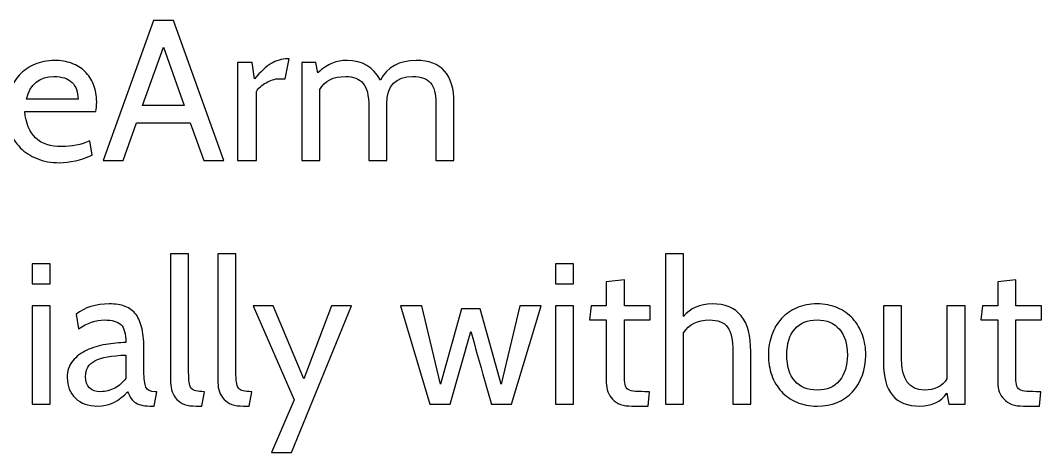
# Model space of a CAD drawing. Header units: centimetres. Extents: x -24 to 24.1, y -20.7 to 0.5.
# Drawn here: x 19.768 to 24.082, y -9.987 to -8.161 of the extents above; entities that cross this region are included whole.
import ezdxf

# ---------------------------------------------------------------- set-up
doc = ezdxf.new("R2010")
doc.units = ezdxf.units.CM
doc.header["$MEASUREMENT"] = 0
doc.layers.add('Layer 1', color=7, linetype='Continuous')

msp = doc.modelspace()

# ---------------------------------------------------------------- linework, layer by layer
at = {"layer": 'Layer 1', "color": 250}
for points, knots in [([(20.62678, -8.75331), (20.62678, -8.75331), (20.54212, -8.75331), (20.54212, -8.75331), (20.54212, -8.75331), (20.54212, -8.75331), (20.48539, -8.59329), (20.48539, -8.59329), (20.48539, -8.59329), (20.48539, -8.59329), (20.25848, -8.59329), (20.25848, -8.59329), (20.25848, -8.59329), (20.25848, -8.59329), (20.20175, -8.75331), (20.20175, -8.75331), (20.20175, -8.75331), (20.20175, -8.75331), (20.11709, -8.75331), (20.11709, -8.75331), (20.11709, -8.75331), (20.11709, -8.75331), (20.3296, -8.16064), (20.3296, -8.16064), (20.3296, -8.16064), (20.3296, -8.16064), (20.41427, -8.16064), (20.41427, -8.16064), (20.41427, -8.16064), (20.41427, -8.16064), (20.62678, -8.75331), (20.62678, -8.75331)], [0, 0, 0, 0, 0.1111111, 0.1111111, 0.1111111, 0.1111111, 0.2222222, 0.2222222, 0.2222222, 0.2222222, 0.3333333, 0.3333333, 0.3333333, 0.3333333, 0.4444444, 0.4444444, 0.4444444, 0.4444445, 0.5555556, 0.5555556, 0.5555556, 0.5555556, 0.6666667, 0.6666667, 0.6666667, 0.6666667, 0.7777778, 0.7777778, 0.7777778, 0.7777778, 1, 1, 1, 1]), ([(20.45999, -8.52048), (20.45999, -8.52048), (20.37193, -8.27325), (20.37193, -8.27325), (20.37193, -8.27325), (20.37193, -8.27325), (20.28388, -8.52048), (20.28388, -8.52048), (20.28388, -8.52048), (20.28388, -8.52048), (20.45999, -8.52048), (20.45999, -8.52048)], [0, 0, 0, 0, 0.25, 0.25, 0.25, 0.25, 0.5, 0.5, 0.5, 0.5, 1, 1, 1, 1]), ([(20.90364, -8.3232), (20.90364, -8.3232), (20.88671, -8.40702), (20.88671, -8.40702), (20.88671, -8.40702), (20.88671, -8.40702), (20.86046, -8.40702), (20.86046, -8.40702), (20.86046, -8.40702), (20.852, -8.40702), (20.84297, -8.40857), (20.83337, -8.41168), (20.83337, -8.41168), (20.82378, -8.41478), (20.8146, -8.41888), (20.80585, -8.42396), (20.80585, -8.42396), (20.79711, -8.42904), (20.78906, -8.43468), (20.78172, -8.44089), (20.78172, -8.44089), (20.77439, -8.4471), (20.76902, -8.45359), (20.76564, -8.46036), (20.76564, -8.46036), (20.76564, -8.46036), (20.76564, -8.75331), (20.76564, -8.75331), (20.76564, -8.75331), (20.76564, -8.75331), (20.68436, -8.75331), (20.68436, -8.75331), (20.68436, -8.75331), (20.68436, -8.75331), (20.68436, -8.33844), (20.68436, -8.33844), (20.68436, -8.33844), (20.68436, -8.33844), (20.74701, -8.33844), (20.74701, -8.33844), (20.74701, -8.33844), (20.74701, -8.33844), (20.75632, -8.40702), (20.75632, -8.40702), (20.75632, -8.40702), (20.78229, -8.37767), (20.80585, -8.35636), (20.82702, -8.3431), (20.82702, -8.3431), (20.84819, -8.32983), (20.87147, -8.3232), (20.89687, -8.3232), (20.89687, -8.3232), (20.89687, -8.3232), (20.90364, -8.3232), (20.90364, -8.3232)], [0, 0, 0, 0, 0.0666667, 0.0666667, 0.0666667, 0.0666667, 0.1333333, 0.1333333, 0.1333333, 0.1333333, 0.2, 0.2, 0.2, 0.2, 0.2666667, 0.2666667, 0.2666667, 0.2666667, 0.3333333, 0.3333333, 0.3333333, 0.3333333, 0.4, 0.4, 0.4, 0.4, 0.4666667, 0.4666667, 0.4666667, 0.4666667, 0.5333333, 0.5333333, 0.5333333, 0.5333333, 0.6, 0.6, 0.6, 0.6, 0.6666667, 0.6666667, 0.6666667, 0.6666667, 0.7333333, 0.7333333, 0.7333333, 0.7333333, 0.8, 0.8, 0.8, 0.8, 0.8666667, 0.8666667, 0.8666667, 0.8666667, 1, 1, 1, 1]), ([(20.08661, -8.54588), (20.08661, -8.54588), (19.78604, -8.54588), (19.78604, -8.54588), (19.78604, -8.54588), (19.79507, -8.64465), (19.847, -8.69404), (19.94183, -8.69404), (19.94183, -8.69404), (19.98416, -8.69404), (20.02395, -8.68586), (20.06121, -8.66949), (20.06121, -8.66949), (20.06121, -8.66949), (20.07137, -8.7296), (20.07137, -8.7296), (20.07137, -8.7296), (20.02226, -8.75105), (19.97598, -8.76178), (19.93251, -8.76178), (19.93251, -8.76178), (19.89752, -8.76178), (19.86605, -8.75613), (19.83811, -8.74484), (19.83811, -8.74484), (19.81017, -8.73355), (19.7866, -8.71817), (19.76741, -8.6987), (19.76741, -8.6987), (19.74822, -8.67923), (19.73355, -8.65608), (19.72339, -8.62927), (19.72339, -8.62927), (19.71323, -8.60246), (19.70815, -8.57353), (19.70815, -8.54249), (19.70815, -8.54249), (19.70815, -8.51257), (19.71294, -8.48463), (19.72254, -8.45867), (19.72254, -8.45867), (19.73214, -8.4327), (19.74568, -8.41027), (19.76318, -8.39136), (19.76318, -8.39136), (19.78068, -8.37245), (19.80199, -8.35749), (19.8271, -8.34649), (19.8271, -8.34649), (19.85222, -8.33548), (19.8803, -8.32997), (19.91135, -8.32997), (19.91135, -8.32997), (19.93788, -8.32997), (19.96215, -8.33393), (19.98416, -8.34183), (19.98416, -8.34183), (20.00617, -8.34973), (20.02494, -8.3613), (20.04046, -8.37654), (20.04046, -8.37654), (20.05599, -8.39178), (20.06812, -8.41027), (20.07687, -8.432), (20.07687, -8.432), (20.08562, -8.45373), (20.08999, -8.47814), (20.08999, -8.50524), (20.08999, -8.50524), (20.08999, -8.52104), (20.08887, -8.53459), (20.08661, -8.54588)], [0, 0, 0, 0, 0.0526316, 0.0526316, 0.0526316, 0.0526316, 0.1052632, 0.1052632, 0.1052632, 0.1052632, 0.1578947, 0.1578947, 0.1578947, 0.1578947, 0.2105263, 0.2105263, 0.2105263, 0.2105263, 0.2631579, 0.2631579, 0.2631579, 0.2631579, 0.3157895, 0.3157895, 0.3157895, 0.3157895, 0.3684211, 0.3684211, 0.3684211, 0.3684211, 0.4210526, 0.4210526, 0.4210526, 0.4210526, 0.4736842, 0.4736842, 0.4736842, 0.4736842, 0.5263158, 0.5263158, 0.5263158, 0.5263158, 0.5789474, 0.5789474, 0.5789474, 0.5789474, 0.6315789, 0.6315789, 0.6315789, 0.631579, 0.6842105, 0.6842105, 0.6842105, 0.6842105, 0.7368421, 0.7368421, 0.7368421, 0.7368421, 0.7894737, 0.7894737, 0.7894737, 0.7894737, 0.8421053, 0.8421053, 0.8421053, 0.8421053, 0.8947368, 0.8947368, 0.8947368, 0.8947369, 1, 1, 1, 1]), ([(21.59961, -8.75331), (21.59961, -8.75331), (21.52341, -8.75331), (21.52341, -8.75331), (21.52341, -8.75331), (21.52341, -8.75331), (21.52341, -8.50947), (21.52341, -8.50947), (21.52341, -8.50947), (21.52341, -8.47052), (21.51579, -8.44216), (21.50055, -8.42438), (21.50055, -8.42438), (21.48531, -8.4066), (21.46047, -8.39771), (21.42604, -8.39771), (21.42604, -8.39771), (21.35266, -8.39771), (21.31597, -8.43609), (21.31597, -8.51286), (21.31597, -8.51286), (21.31597, -8.51286), (21.31597, -8.75331), (21.31597, -8.75331), (21.31597, -8.75331), (21.31597, -8.75331), (21.23977, -8.75331), (21.23977, -8.75331), (21.23977, -8.75331), (21.23977, -8.75331), (21.23977, -8.52471), (21.23977, -8.52471), (21.23977, -8.52471), (21.23977, -8.4773), (21.23145, -8.44428), (21.21479, -8.42565), (21.21479, -8.42565), (21.19814, -8.40702), (21.17401, -8.39771), (21.1424, -8.39771), (21.1424, -8.39771), (21.08935, -8.39771), (21.05266, -8.41577), (21.03234, -8.4519), (21.03234, -8.4519), (21.03234, -8.4519), (21.03234, -8.75331), (21.03234, -8.75331), (21.03234, -8.75331), (21.03234, -8.75331), (20.95614, -8.75331), (20.95614, -8.75331), (20.95614, -8.75331), (20.95614, -8.75331), (20.95614, -8.33844), (20.95614, -8.33844), (20.95614, -8.33844), (20.95614, -8.33844), (21.0154, -8.33844), (21.0154, -8.33844), (21.0154, -8.33844), (21.0154, -8.33844), (21.02387, -8.38247), (21.02387, -8.38247), (21.02387, -8.38247), (21.04645, -8.36215), (21.06705, -8.34832), (21.08568, -8.34098), (21.08568, -8.34098), (21.1043, -8.33364), (21.12519, -8.32997), (21.14833, -8.32997), (21.14833, -8.32997), (21.21155, -8.32997), (21.2584, -8.35763), (21.28888, -8.41295), (21.28888, -8.41295), (21.31766, -8.35763), (21.36818, -8.32997), (21.44043, -8.32997), (21.44043, -8.32997), (21.54655, -8.32997), (21.59961, -8.38952), (21.59961, -8.50862), (21.59961, -8.50862), (21.59961, -8.50862), (21.59961, -8.75331), (21.59961, -8.75331)], [0, 0, 0, 0, 0.0434783, 0.0434783, 0.0434783, 0.0434783, 0.0869565, 0.0869565, 0.0869565, 0.0869565, 0.1304348, 0.1304348, 0.1304348, 0.1304348, 0.173913, 0.173913, 0.173913, 0.1739131, 0.2173913, 0.2173913, 0.2173913, 0.2173913, 0.2608696, 0.2608696, 0.2608696, 0.2608696, 0.3043478, 0.3043478, 0.3043478, 0.3043478, 0.3478261, 0.3478261, 0.3478261, 0.3478261, 0.3913043, 0.3913043, 0.3913043, 0.3913044, 0.4347826, 0.4347826, 0.4347826, 0.4347826, 0.4782609, 0.4782609, 0.4782609, 0.4782609, 0.5217391, 0.5217391, 0.5217391, 0.5217391, 0.5652174, 0.5652174, 0.5652174, 0.5652174, 0.6086957, 0.6086957, 0.6086957, 0.6086957, 0.6521739, 0.6521739, 0.6521739, 0.6521739, 0.6956522, 0.6956522, 0.6956522, 0.6956522, 0.7391304, 0.7391304, 0.7391304, 0.7391304, 0.7826087, 0.7826087, 0.7826087, 0.7826087, 0.826087, 0.826087, 0.826087, 0.826087, 0.8695652, 0.8695652, 0.8695652, 0.8695652, 0.9130435, 0.9130435, 0.9130435, 0.9130435, 1, 1, 1, 1]), ([(19.90965, -8.39771), (19.84813, -8.39771), (19.80918, -8.4296), (19.79281, -8.49338), (19.79281, -8.49338), (19.79281, -8.49338), (20.01125, -8.49338), (20.01125, -8.49338), (20.01125, -8.49338), (20.01125, -8.4629), (20.00279, -8.43934), (19.98585, -8.42269), (19.98585, -8.42269), (19.96892, -8.40603), (19.94352, -8.39771), (19.90965, -8.39771)], [0, 0, 0, 0, 0.2, 0.2, 0.2, 0.2, 0.4, 0.4, 0.4, 0.4, 0.6, 0.6, 0.6, 0.6, 1, 1, 1, 1]), ([(20.54548, -9.72953), (20.54548, -9.72953), (20.53447, -9.79049), (20.53447, -9.79049), (20.53447, -9.79049), (20.53447, -9.79049), (20.50992, -9.79049), (20.50992, -9.79049), (20.50992, -9.79049), (20.47266, -9.79049), (20.44543, -9.78103), (20.42821, -9.76212), (20.42821, -9.76212), (20.411, -9.74321), (20.40239, -9.71937), (20.40239, -9.69058), (20.40239, -9.69058), (20.40239, -9.69058), (20.40239, -9.14702), (20.40239, -9.14702), (20.40239, -9.14702), (20.40239, -9.14702), (20.47859, -9.14702), (20.47859, -9.14702), (20.47859, -9.14702), (20.47859, -9.14702), (20.47859, -9.64655), (20.47859, -9.64655), (20.47859, -9.64655), (20.47859, -9.66405), (20.4793, -9.6783), (20.48071, -9.68931), (20.48071, -9.68931), (20.48212, -9.70032), (20.48508, -9.70878), (20.4896, -9.71471), (20.4896, -9.71471), (20.49411, -9.72064), (20.50075, -9.72459), (20.50949, -9.72656), (20.50949, -9.72656), (20.51824, -9.72854), (20.53024, -9.72953), (20.54548, -9.72953)], [0, 0, 0, 0, 0.0833333, 0.0833333, 0.0833333, 0.0833333, 0.1666667, 0.1666667, 0.1666667, 0.1666667, 0.25, 0.25, 0.25, 0.25, 0.3333333, 0.3333333, 0.3333333, 0.3333333, 0.4166667, 0.4166667, 0.4166667, 0.4166667, 0.5, 0.5, 0.5, 0.5, 0.5833333, 0.5833333, 0.5833333, 0.5833333, 0.6666667, 0.6666667, 0.6666667, 0.6666667, 0.75, 0.75, 0.75, 0.75, 0.8333333, 0.8333333, 0.8333333, 0.8333333, 1, 1, 1, 1]), ([(20.74529, -9.72953), (20.74529, -9.72953), (20.73428, -9.79049), (20.73428, -9.79049), (20.73428, -9.79049), (20.73428, -9.79049), (20.70973, -9.79049), (20.70973, -9.79049), (20.70973, -9.79049), (20.67247, -9.79049), (20.64524, -9.78103), (20.62802, -9.76212), (20.62802, -9.76212), (20.61081, -9.74321), (20.6022, -9.71937), (20.6022, -9.69058), (20.6022, -9.69058), (20.6022, -9.69058), (20.6022, -9.14702), (20.6022, -9.14702), (20.6022, -9.14702), (20.6022, -9.14702), (20.6784, -9.14702), (20.6784, -9.14702), (20.6784, -9.14702), (20.6784, -9.14702), (20.6784, -9.64655), (20.6784, -9.64655), (20.6784, -9.64655), (20.6784, -9.66405), (20.67911, -9.6783), (20.68052, -9.68931), (20.68052, -9.68931), (20.68193, -9.70032), (20.68489, -9.70878), (20.68941, -9.71471), (20.68941, -9.71471), (20.69392, -9.72064), (20.70056, -9.72459), (20.7093, -9.72656), (20.7093, -9.72656), (20.71805, -9.72854), (20.73005, -9.72953), (20.74529, -9.72953)], [0, 0, 0, 0, 0.0833333, 0.0833333, 0.0833333, 0.0833333, 0.1666667, 0.1666667, 0.1666667, 0.1666667, 0.25, 0.25, 0.25, 0.25, 0.3333333, 0.3333333, 0.3333333, 0.3333333, 0.4166667, 0.4166667, 0.4166667, 0.4166667, 0.5, 0.5, 0.5, 0.5, 0.5833333, 0.5833333, 0.5833333, 0.5833333, 0.6666667, 0.6666667, 0.6666667, 0.6666667, 0.75, 0.75, 0.75, 0.75, 0.8333333, 0.8333333, 0.8333333, 0.8333333, 1, 1, 1, 1]), ([(22.8535, -9.78202), (22.8535, -9.78202), (22.7773, -9.78202), (22.7773, -9.78202), (22.7773, -9.78202), (22.7773, -9.78202), (22.7773, -9.56019), (22.7773, -9.56019), (22.7773, -9.56019), (22.7773, -9.51109), (22.76996, -9.47651), (22.75529, -9.45648), (22.75529, -9.45648), (22.74061, -9.43644), (22.71493, -9.42642), (22.67824, -9.42642), (22.67824, -9.42642), (22.62857, -9.42642), (22.59245, -9.44448), (22.56987, -9.48061), (22.56987, -9.48061), (22.56987, -9.48061), (22.56987, -9.78202), (22.56987, -9.78202), (22.56987, -9.78202), (22.56987, -9.78202), (22.49282, -9.78202), (22.49282, -9.78202), (22.49282, -9.78202), (22.49282, -9.78202), (22.49282, -9.14702), (22.49282, -9.14702), (22.49282, -9.14702), (22.49282, -9.14702), (22.56987, -9.14702), (22.56987, -9.14702), (22.56987, -9.14702), (22.56987, -9.14702), (22.56987, -9.41203), (22.56987, -9.41203), (22.56987, -9.41203), (22.59753, -9.37647), (22.6376, -9.35868), (22.69009, -9.35868), (22.69009, -9.35868), (22.79903, -9.35868), (22.8535, -9.42585), (22.8535, -9.56019), (22.8535, -9.56019), (22.8535, -9.56019), (22.8535, -9.78202), (22.8535, -9.78202)], [0, 0, 0, 0, 0.0714286, 0.0714286, 0.0714286, 0.0714286, 0.1428571, 0.1428571, 0.1428571, 0.1428572, 0.2142857, 0.2142857, 0.2142857, 0.2142857, 0.2857143, 0.2857143, 0.2857143, 0.2857143, 0.3571429, 0.3571429, 0.3571429, 0.3571429, 0.4285714, 0.4285714, 0.4285714, 0.4285714, 0.5, 0.5, 0.5, 0.5, 0.5714286, 0.5714286, 0.5714286, 0.5714286, 0.6428571, 0.6428571, 0.6428571, 0.6428572, 0.7142857, 0.7142857, 0.7142857, 0.7142857, 0.7857143, 0.7857143, 0.7857143, 0.7857143, 0.8571429, 0.8571429, 0.8571429, 0.8571429, 1, 1, 1, 1]), ([(19.89355, -9.27402), (19.89355, -9.27402), (19.81735, -9.27402), (19.81735, -9.27402), (19.81735, -9.27402), (19.81735, -9.27402), (19.81735, -9.18935), (19.81735, -9.18935), (19.81735, -9.18935), (19.81735, -9.18935), (19.89355, -9.18935), (19.89355, -9.18935), (19.89355, -9.18935), (19.89355, -9.18935), (19.89355, -9.27402), (19.89355, -9.27402)], [0, 0, 0, 0, 0.2, 0.2, 0.2, 0.2, 0.4, 0.4, 0.4, 0.4, 0.6, 0.6, 0.6, 0.6, 1, 1, 1, 1]), ([(22.10505, -9.27402), (22.10505, -9.27402), (22.02885, -9.27402), (22.02885, -9.27402), (22.02885, -9.27402), (22.02885, -9.27402), (22.02885, -9.18935), (22.02885, -9.18935), (22.02885, -9.18935), (22.02885, -9.18935), (22.10505, -9.18935), (22.10505, -9.18935), (22.10505, -9.18935), (22.10505, -9.18935), (22.10505, -9.27402), (22.10505, -9.27402)], [0, 0, 0, 0, 0.2, 0.2, 0.2, 0.2, 0.4, 0.4, 0.4, 0.4, 0.6, 0.6, 0.6, 0.6, 1, 1, 1, 1]), ([(22.42593, -9.72953), (22.42593, -9.72953), (22.42, -9.79049), (22.42, -9.79049), (22.42, -9.79049), (22.42, -9.79049), (22.35142, -9.79049), (22.35142, -9.79049), (22.35142, -9.79049), (22.31474, -9.79049), (22.2875, -9.78089), (22.26972, -9.7617), (22.26972, -9.7617), (22.25194, -9.74251), (22.24305, -9.71908), (22.24305, -9.69143), (22.24305, -9.69143), (22.24305, -9.69143), (22.24305, -9.42642), (22.24305, -9.42642), (22.24305, -9.42642), (22.24305, -9.42642), (22.17193, -9.42642), (22.17193, -9.42642), (22.17193, -9.42642), (22.17193, -9.42642), (22.1787, -9.36715), (22.1787, -9.36715), (22.1787, -9.36715), (22.1787, -9.36715), (22.24305, -9.36715), (22.24305, -9.36715), (22.24305, -9.36715), (22.24305, -9.36715), (22.24305, -9.2647), (22.24305, -9.2647), (22.24305, -9.2647), (22.24305, -9.2647), (22.31925, -9.25708), (22.31925, -9.25708), (22.31925, -9.25708), (22.31925, -9.25708), (22.31925, -9.36715), (22.31925, -9.36715), (22.31925, -9.36715), (22.31925, -9.36715), (22.42847, -9.36715), (22.42847, -9.36715), (22.42847, -9.36715), (22.42847, -9.36715), (22.42847, -9.42642), (22.42847, -9.42642), (22.42847, -9.42642), (22.42847, -9.42642), (22.31925, -9.42642), (22.31925, -9.42642), (22.31925, -9.42642), (22.31925, -9.42642), (22.31925, -9.64486), (22.31925, -9.64486), (22.31925, -9.64486), (22.31925, -9.66462), (22.31982, -9.68014), (22.32094, -9.69143), (22.32094, -9.69143), (22.32207, -9.70272), (22.32532, -9.71118), (22.33068, -9.71683), (22.33068, -9.71683), (22.33604, -9.72247), (22.34465, -9.726), (22.3565, -9.72741), (22.3565, -9.72741), (22.36836, -9.72882), (22.38501, -9.72953), (22.40646, -9.72953), (22.40646, -9.72953), (22.40646, -9.72953), (22.42593, -9.72953), (22.42593, -9.72953)], [0, 0, 0, 0, 0.047619, 0.047619, 0.047619, 0.0476191, 0.0952381, 0.0952381, 0.0952381, 0.0952381, 0.1428571, 0.1428571, 0.1428571, 0.1428572, 0.1904762, 0.1904762, 0.1904762, 0.1904762, 0.2380952, 0.2380952, 0.2380952, 0.2380952, 0.2857143, 0.2857143, 0.2857143, 0.2857143, 0.3333333, 0.3333333, 0.3333333, 0.3333333, 0.3809524, 0.3809524, 0.3809524, 0.3809524, 0.4285714, 0.4285714, 0.4285714, 0.4285714, 0.4761905, 0.4761905, 0.4761905, 0.4761905, 0.5238095, 0.5238095, 0.5238095, 0.5238095, 0.5714286, 0.5714286, 0.5714286, 0.5714286, 0.6190476, 0.6190476, 0.6190476, 0.6190476, 0.6666667, 0.6666667, 0.6666667, 0.6666667, 0.7142857, 0.7142857, 0.7142857, 0.7142857, 0.7619048, 0.7619048, 0.7619048, 0.7619048, 0.8095238, 0.8095238, 0.8095238, 0.8095238, 0.8571429, 0.8571429, 0.8571429, 0.8571429, 0.9047619, 0.9047619, 0.9047619, 0.9047619, 1, 1, 1, 1]), ([(24.07949, -9.72953), (24.07949, -9.72953), (24.07356, -9.79049), (24.07356, -9.79049), (24.07356, -9.79049), (24.07356, -9.79049), (24.00498, -9.79049), (24.00498, -9.79049), (24.00498, -9.79049), (23.9683, -9.79049), (23.94106, -9.78089), (23.92328, -9.7617), (23.92328, -9.7617), (23.9055, -9.74251), (23.89661, -9.71908), (23.89661, -9.69143), (23.89661, -9.69143), (23.89661, -9.69143), (23.89661, -9.42642), (23.89661, -9.42642), (23.89661, -9.42642), (23.89661, -9.42642), (23.82549, -9.42642), (23.82549, -9.42642), (23.82549, -9.42642), (23.82549, -9.42642), (23.83226, -9.36715), (23.83226, -9.36715), (23.83226, -9.36715), (23.83226, -9.36715), (23.89661, -9.36715), (23.89661, -9.36715), (23.89661, -9.36715), (23.89661, -9.36715), (23.89661, -9.2647), (23.89661, -9.2647), (23.89661, -9.2647), (23.89661, -9.2647), (23.97281, -9.25708), (23.97281, -9.25708), (23.97281, -9.25708), (23.97281, -9.25708), (23.97281, -9.36715), (23.97281, -9.36715), (23.97281, -9.36715), (23.97281, -9.36715), (24.08203, -9.36715), (24.08203, -9.36715), (24.08203, -9.36715), (24.08203, -9.36715), (24.08203, -9.42642), (24.08203, -9.42642), (24.08203, -9.42642), (24.08203, -9.42642), (23.97281, -9.42642), (23.97281, -9.42642), (23.97281, -9.42642), (23.97281, -9.42642), (23.97281, -9.64486), (23.97281, -9.64486), (23.97281, -9.64486), (23.97281, -9.66462), (23.97338, -9.68014), (23.9745, -9.69143), (23.9745, -9.69143), (23.97563, -9.70272), (23.97888, -9.71118), (23.98424, -9.71683), (23.98424, -9.71683), (23.9896, -9.72247), (23.99821, -9.726), (24.01006, -9.72741), (24.01006, -9.72741), (24.02192, -9.72882), (24.03857, -9.72953), (24.06002, -9.72953), (24.06002, -9.72953), (24.06002, -9.72953), (24.07949, -9.72953), (24.07949, -9.72953)], [0, 0, 0, 0, 0.047619, 0.047619, 0.047619, 0.0476191, 0.0952381, 0.0952381, 0.0952381, 0.0952381, 0.1428571, 0.1428571, 0.1428571, 0.1428572, 0.1904762, 0.1904762, 0.1904762, 0.1904762, 0.2380952, 0.2380952, 0.2380952, 0.2380952, 0.2857143, 0.2857143, 0.2857143, 0.2857143, 0.3333333, 0.3333333, 0.3333333, 0.3333333, 0.3809524, 0.3809524, 0.3809524, 0.3809524, 0.4285714, 0.4285714, 0.4285714, 0.4285714, 0.4761905, 0.4761905, 0.4761905, 0.4761905, 0.5238095, 0.5238095, 0.5238095, 0.5238095, 0.5714286, 0.5714286, 0.5714286, 0.5714286, 0.6190476, 0.6190476, 0.6190476, 0.6190476, 0.6666667, 0.6666667, 0.6666667, 0.6666667, 0.7142857, 0.7142857, 0.7142857, 0.7142857, 0.7619048, 0.7619048, 0.7619048, 0.7619048, 0.8095238, 0.8095238, 0.8095238, 0.8095238, 0.8571429, 0.8571429, 0.8571429, 0.8571429, 0.9047619, 0.9047619, 0.9047619, 0.9047619, 1, 1, 1, 1]), ([(20.34482, -9.72953), (20.34482, -9.72953), (20.33296, -9.79049), (20.33296, -9.79049), (20.33296, -9.79049), (20.33296, -9.79049), (20.32704, -9.79049), (20.32704, -9.79049), (20.32704, -9.79049), (20.3101, -9.79049), (20.29599, -9.7895), (20.2847, -9.78752), (20.2847, -9.78752), (20.27342, -9.78555), (20.26382, -9.78216), (20.25592, -9.77736), (20.25592, -9.77736), (20.24802, -9.77257), (20.24138, -9.76622), (20.23602, -9.75831), (20.23602, -9.75831), (20.23066, -9.75041), (20.22544, -9.74082), (20.22036, -9.72953), (20.22036, -9.72953), (20.18536, -9.77017), (20.14303, -9.79049), (20.09336, -9.79049), (20.09336, -9.79049), (20.05441, -9.79049), (20.02337, -9.77934), (20.00022, -9.75704), (20.00022, -9.75704), (19.97708, -9.73475), (19.96551, -9.70582), (19.96551, -9.67026), (19.96551, -9.67026), (19.96551, -9.64147), (19.97327, -9.61777), (19.98879, -9.59914), (19.98879, -9.59914), (20.00432, -9.58051), (20.02407, -9.56555), (20.04806, -9.55427), (20.04806, -9.55427), (20.07205, -9.54298), (20.09872, -9.53493), (20.12807, -9.53014), (20.12807, -9.53014), (20.15742, -9.52534), (20.18593, -9.52266), (20.21358, -9.52209), (20.21358, -9.52209), (20.21358, -9.48484), (20.20639, -9.45958), (20.19199, -9.44632), (20.19199, -9.44632), (20.1776, -9.43305), (20.1546, -9.42642), (20.12299, -9.42642), (20.12299, -9.42642), (20.08687, -9.42642), (20.05046, -9.43884), (20.01377, -9.46367), (20.01377, -9.46367), (20.01377, -9.46367), (20.00276, -9.40187), (20.00276, -9.40187), (20.00276, -9.40187), (20.04002, -9.37308), (20.08687, -9.35868), (20.14331, -9.35868), (20.14331, -9.35868), (20.16984, -9.35868), (20.19242, -9.36221), (20.21104, -9.36927), (20.21104, -9.36927), (20.22967, -9.37632), (20.24477, -9.38761), (20.25634, -9.40314), (20.25634, -9.40314), (20.26791, -9.41866), (20.27638, -9.43912), (20.28174, -9.46452), (20.28174, -9.46452), (20.2871, -9.48992), (20.28978, -9.52096), (20.28978, -9.55765), (20.28978, -9.55765), (20.28978, -9.55765), (20.28978, -9.64232), (20.28978, -9.64232), (20.28978, -9.64232), (20.28978, -9.67506), (20.29261, -9.69778), (20.29825, -9.71048), (20.29825, -9.71048), (20.3039, -9.72318), (20.31688, -9.72953), (20.3372, -9.72953), (20.3372, -9.72953), (20.3372, -9.72953), (20.34482, -9.72953), (20.34482, -9.72953)], [0, 0, 0, 0, 0.037037, 0.037037, 0.037037, 0.037037, 0.0740741, 0.0740741, 0.0740741, 0.0740741, 0.1111111, 0.1111111, 0.1111111, 0.1111111, 0.1481481, 0.1481481, 0.1481481, 0.1481482, 0.1851852, 0.1851852, 0.1851852, 0.1851852, 0.2222222, 0.2222222, 0.2222222, 0.2222222, 0.2592593, 0.2592593, 0.2592593, 0.2592593, 0.2962963, 0.2962963, 0.2962963, 0.2962963, 0.3333333, 0.3333333, 0.3333333, 0.3333333, 0.3703704, 0.3703704, 0.3703704, 0.3703704, 0.4074074, 0.4074074, 0.4074074, 0.4074074, 0.4444444, 0.4444444, 0.4444444, 0.4444445, 0.4814815, 0.4814815, 0.4814815, 0.4814815, 0.5185185, 0.5185185, 0.5185185, 0.5185185, 0.5555556, 0.5555556, 0.5555556, 0.5555556, 0.5925926, 0.5925926, 0.5925926, 0.5925926, 0.6296296, 0.6296296, 0.6296296, 0.6296296, 0.6666667, 0.6666667, 0.6666667, 0.6666667, 0.7037037, 0.7037037, 0.7037037, 0.7037037, 0.7407407, 0.7407407, 0.7407407, 0.7407408, 0.7777778, 0.7777778, 0.7777778, 0.7777778, 0.8148148, 0.8148148, 0.8148148, 0.8148148, 0.8518519, 0.8518519, 0.8518519, 0.8518519, 0.8888889, 0.8888889, 0.8888889, 0.8888889, 0.9259259, 0.9259259, 0.9259259, 0.9259259, 1, 1, 1, 1]), ([(23.28361, -9.72953), (23.24693, -9.77017), (23.19697, -9.79049), (23.13375, -9.79049), (23.13375, -9.79049), (23.10158, -9.79049), (23.07279, -9.78498), (23.04739, -9.77398), (23.04739, -9.77398), (23.02199, -9.76297), (23.0004, -9.74787), (22.98262, -9.72868), (22.98262, -9.72868), (22.96484, -9.70949), (22.9513, -9.68663), (22.94198, -9.6601), (22.94198, -9.6601), (22.93267, -9.63357), (22.92801, -9.60507), (22.92801, -9.57459), (22.92801, -9.57459), (22.92801, -9.54354), (22.93281, -9.5149), (22.94241, -9.48865), (22.94241, -9.48865), (22.952, -9.4624), (22.96569, -9.43968), (22.98347, -9.42049), (22.98347, -9.42049), (23.00125, -9.4013), (23.02284, -9.3862), (23.04824, -9.3752), (23.04824, -9.3752), (23.07364, -9.36419), (23.10215, -9.35868), (23.13375, -9.35868), (23.13375, -9.35868), (23.16536, -9.35868), (23.19387, -9.36419), (23.21927, -9.3752), (23.21927, -9.3752), (23.24467, -9.3862), (23.26626, -9.40144), (23.28404, -9.42092), (23.28404, -9.42092), (23.30182, -9.44039), (23.31551, -9.46325), (23.3251, -9.4895), (23.3251, -9.4895), (23.3347, -9.51574), (23.3395, -9.54411), (23.3395, -9.57459), (23.3395, -9.57459), (23.3395, -9.63667), (23.32087, -9.68832), (23.28361, -9.72953)], [0, 0, 0, 0, 0.0666667, 0.0666667, 0.0666667, 0.0666667, 0.1333333, 0.1333333, 0.1333333, 0.1333333, 0.2, 0.2, 0.2, 0.2, 0.2666667, 0.2666667, 0.2666667, 0.2666667, 0.3333333, 0.3333333, 0.3333333, 0.3333333, 0.4, 0.4, 0.4, 0.4, 0.4666667, 0.4666667, 0.4666667, 0.4666667, 0.5333333, 0.5333333, 0.5333333, 0.5333333, 0.6, 0.6, 0.6, 0.6, 0.6666667, 0.6666667, 0.6666667, 0.6666667, 0.7333333, 0.7333333, 0.7333333, 0.7333333, 0.8, 0.8, 0.8, 0.8, 0.8666667, 0.8666667, 0.8666667, 0.8666667, 1, 1, 1, 1]), ([(19.89355, -9.78202), (19.89355, -9.78202), (19.81735, -9.78202), (19.81735, -9.78202), (19.81735, -9.78202), (19.81735, -9.78202), (19.81735, -9.36715), (19.81735, -9.36715), (19.81735, -9.36715), (19.81735, -9.36715), (19.89355, -9.36715), (19.89355, -9.36715), (19.89355, -9.36715), (19.89355, -9.36715), (19.89355, -9.78202), (19.89355, -9.78202)], [0, 0, 0, 0, 0.2, 0.2, 0.2, 0.2, 0.4, 0.4, 0.4, 0.4, 0.6, 0.6, 0.6, 0.6, 1, 1, 1, 1]), ([(21.16693, -9.36715), (21.16693, -9.36715), (20.91293, -9.98691), (20.91293, -9.98691), (20.91293, -9.98691), (20.91293, -9.98691), (20.82826, -9.98691), (20.82826, -9.98691), (20.82826, -9.98691), (20.82826, -9.98691), (20.92394, -9.76339), (20.92394, -9.76339), (20.92394, -9.76339), (20.92394, -9.76339), (20.75122, -9.36715), (20.75122, -9.36715), (20.75122, -9.36715), (20.75122, -9.36715), (20.83588, -9.36715), (20.83588, -9.36715), (20.83588, -9.36715), (20.83588, -9.36715), (20.96542, -9.67534), (20.96542, -9.67534), (20.96542, -9.67534), (20.96542, -9.67534), (21.08226, -9.36715), (21.08226, -9.36715), (21.08226, -9.36715), (21.08226, -9.36715), (21.16693, -9.36715), (21.16693, -9.36715)], [0, 0, 0, 0, 0.1111111, 0.1111111, 0.1111111, 0.1111111, 0.2222222, 0.2222222, 0.2222222, 0.2222222, 0.3333333, 0.3333333, 0.3333333, 0.3333333, 0.4444444, 0.4444444, 0.4444444, 0.4444445, 0.5555556, 0.5555556, 0.5555556, 0.5555556, 0.6666667, 0.6666667, 0.6666667, 0.6666667, 0.7777778, 0.7777778, 0.7777778, 0.7777778, 1, 1, 1, 1]), ([(21.96788, -9.36715), (21.96788, -9.36715), (21.84258, -9.78202), (21.84258, -9.78202), (21.84258, -9.78202), (21.84258, -9.78202), (21.75706, -9.78202), (21.75706, -9.78202), (21.75706, -9.78202), (21.75706, -9.78202), (21.6707, -9.47553), (21.6707, -9.47553), (21.6707, -9.47553), (21.6707, -9.47553), (21.58349, -9.78202), (21.58349, -9.78202), (21.58349, -9.78202), (21.58349, -9.78202), (21.49798, -9.78202), (21.49798, -9.78202), (21.49798, -9.78202), (21.49798, -9.78202), (21.37352, -9.36715), (21.37352, -9.36715), (21.37352, -9.36715), (21.37352, -9.36715), (21.46327, -9.36715), (21.46327, -9.36715), (21.46327, -9.36715), (21.46327, -9.36715), (21.54285, -9.6982), (21.54285, -9.6982), (21.54285, -9.6982), (21.54285, -9.6982), (21.63091, -9.37985), (21.63091, -9.37985), (21.63091, -9.37985), (21.63091, -9.37985), (21.70965, -9.37985), (21.70965, -9.37985), (21.70965, -9.37985), (21.70965, -9.37985), (21.79855, -9.6982), (21.79855, -9.6982), (21.79855, -9.6982), (21.79855, -9.6982), (21.87814, -9.36715), (21.87814, -9.36715), (21.87814, -9.36715), (21.87814, -9.36715), (21.96788, -9.36715), (21.96788, -9.36715)], [0, 0, 0, 0, 0.0714286, 0.0714286, 0.0714286, 0.0714286, 0.1428571, 0.1428571, 0.1428571, 0.1428572, 0.2142857, 0.2142857, 0.2142857, 0.2142857, 0.2857143, 0.2857143, 0.2857143, 0.2857143, 0.3571429, 0.3571429, 0.3571429, 0.3571429, 0.4285714, 0.4285714, 0.4285714, 0.4285714, 0.5, 0.5, 0.5, 0.5, 0.5714286, 0.5714286, 0.5714286, 0.5714286, 0.6428571, 0.6428571, 0.6428571, 0.6428572, 0.7142857, 0.7142857, 0.7142857, 0.7142857, 0.7857143, 0.7857143, 0.7857143, 0.7857143, 0.8571429, 0.8571429, 0.8571429, 0.8571429, 1, 1, 1, 1]), ([(22.10505, -9.78202), (22.10505, -9.78202), (22.02885, -9.78202), (22.02885, -9.78202), (22.02885, -9.78202), (22.02885, -9.78202), (22.02885, -9.36715), (22.02885, -9.36715), (22.02885, -9.36715), (22.02885, -9.36715), (22.10505, -9.36715), (22.10505, -9.36715), (22.10505, -9.36715), (22.10505, -9.36715), (22.10505, -9.78202), (22.10505, -9.78202)], [0, 0, 0, 0, 0.2, 0.2, 0.2, 0.2, 0.4, 0.4, 0.4, 0.4, 0.6, 0.6, 0.6, 0.6, 1, 1, 1, 1]), ([(23.7586, -9.78202), (23.7586, -9.78202), (23.69086, -9.78202), (23.69086, -9.78202), (23.69086, -9.78202), (23.69086, -9.78202), (23.6824, -9.7363), (23.6824, -9.7363), (23.6824, -9.7363), (23.65643, -9.77242), (23.61805, -9.79049), (23.56725, -9.79049), (23.56725, -9.79049), (23.46509, -9.79049), (23.414, -9.72981), (23.414, -9.60845), (23.414, -9.60845), (23.414, -9.60845), (23.414, -9.36715), (23.414, -9.36715), (23.414, -9.36715), (23.414, -9.36715), (23.4902, -9.36715), (23.4902, -9.36715), (23.4902, -9.36715), (23.4902, -9.36715), (23.4902, -9.58729), (23.4902, -9.58729), (23.4902, -9.58729), (23.4902, -9.6776), (23.52238, -9.72275), (23.58672, -9.72275), (23.58672, -9.72275), (23.63075, -9.72275), (23.66264, -9.70695), (23.6824, -9.67534), (23.6824, -9.67534), (23.6824, -9.67534), (23.6824, -9.36715), (23.6824, -9.36715), (23.6824, -9.36715), (23.6824, -9.36715), (23.7586, -9.36715), (23.7586, -9.36715), (23.7586, -9.36715), (23.7586, -9.36715), (23.7586, -9.78202), (23.7586, -9.78202)], [0, 0, 0, 0, 0.0769231, 0.0769231, 0.0769231, 0.0769231, 0.1538462, 0.1538462, 0.1538462, 0.1538462, 0.2307692, 0.2307692, 0.2307692, 0.2307692, 0.3076923, 0.3076923, 0.3076923, 0.3076923, 0.3846154, 0.3846154, 0.3846154, 0.3846154, 0.4615385, 0.4615385, 0.4615385, 0.4615385, 0.5384615, 0.5384615, 0.5384615, 0.5384615, 0.6153846, 0.6153846, 0.6153846, 0.6153846, 0.6923077, 0.6923077, 0.6923077, 0.6923077, 0.7692308, 0.7692308, 0.7692308, 0.7692308, 0.8461538, 0.8461538, 0.8461538, 0.8461539, 1, 1, 1, 1]), ([(23.22773, -9.46537), (23.20572, -9.4394), (23.17439, -9.42642), (23.13375, -9.42642), (23.13375, -9.42642), (23.09311, -9.42642), (23.06165, -9.43926), (23.03935, -9.46494), (23.03935, -9.46494), (23.01705, -9.49062), (23.00591, -9.52717), (23.00591, -9.57459), (23.00591, -9.57459), (23.00591, -9.622), (23.01705, -9.65855), (23.03935, -9.68423), (23.03935, -9.68423), (23.06165, -9.70991), (23.09311, -9.72275), (23.13375, -9.72275), (23.13375, -9.72275), (23.17496, -9.72275), (23.20657, -9.70949), (23.22858, -9.68296), (23.22858, -9.68296), (23.25059, -9.65643), (23.2616, -9.62031), (23.2616, -9.57459), (23.2616, -9.57459), (23.2616, -9.52774), (23.25031, -9.49133), (23.22773, -9.46537)], [0, 0, 0, 0, 0.1111111, 0.1111111, 0.1111111, 0.1111111, 0.2222222, 0.2222222, 0.2222222, 0.2222222, 0.3333333, 0.3333333, 0.3333333, 0.3333333, 0.4444444, 0.4444444, 0.4444444, 0.4444445, 0.5555556, 0.5555556, 0.5555556, 0.5555556, 0.6666667, 0.6666667, 0.6666667, 0.6666667, 0.7777778, 0.7777778, 0.7777778, 0.7777778, 1, 1, 1, 1]), ([(20.21358, -9.67365), (20.21358, -9.67365), (20.21358, -9.57459), (20.21358, -9.57459), (20.21358, -9.57459), (20.15262, -9.57684), (20.10902, -9.58489), (20.08277, -9.59872), (20.08277, -9.59872), (20.05653, -9.61254), (20.0434, -9.63498), (20.0434, -9.66603), (20.0434, -9.66603), (20.0434, -9.70836), (20.06485, -9.72953), (20.10775, -9.72953), (20.10775, -9.72953), (20.12807, -9.72953), (20.14769, -9.72445), (20.16659, -9.71429), (20.16659, -9.71429), (20.1855, -9.70413), (20.20117, -9.69058), (20.21358, -9.67365)], [0, 0, 0, 0, 0.1428571, 0.1428571, 0.1428571, 0.1428572, 0.2857143, 0.2857143, 0.2857143, 0.2857143, 0.4285714, 0.4285714, 0.4285714, 0.4285714, 0.5714286, 0.5714286, 0.5714286, 0.5714286, 0.7142857, 0.7142857, 0.7142857, 0.7142857, 1, 1, 1, 1])]:
    msp.add_open_spline(points, degree=3, knots=knots, dxfattribs=at)

doc.saveas('drawing.dxf')
